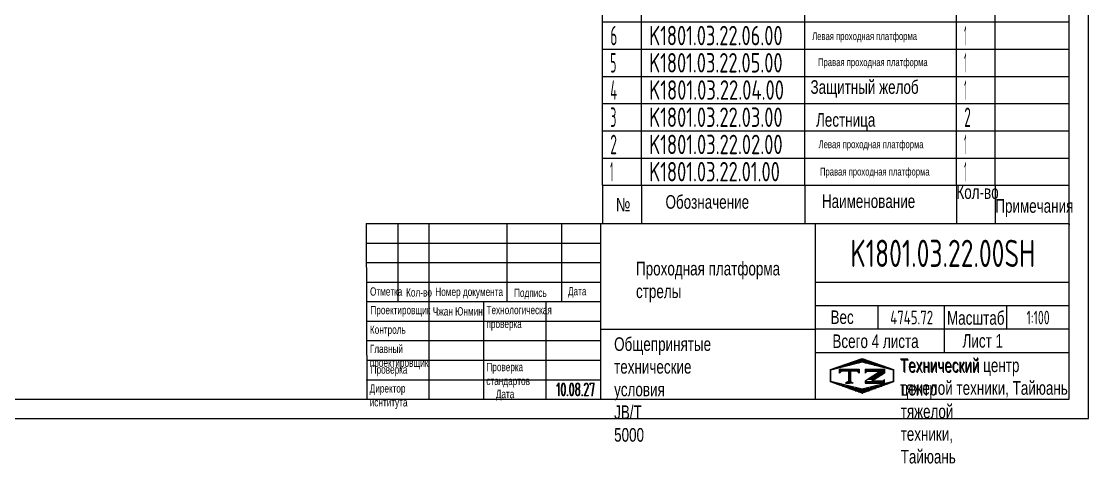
# Model space of a CAD drawing. Header units: millimetres. Extents: x 0 to 42000, y -1158 to 29700.
# Drawn here: x 14557 to 42000, y -1158 to 10216 of the extents above; entities that cross this region are included whole.
import ezdxf
from ezdxf.enums import TextEntityAlignment as Align

# ---------------------------------------------------------------- set-up
doc = ezdxf.new("R2010")
doc.units = ezdxf.units.MM
doc.header["$LTSCALE"] = 1000
doc.linetypes.add('F', pattern=[0.75, 0.5, -0.25])
for name, color, linetype in [('01', 7, 'Continuous'), ('02', 1, 'Continuous'), ('04', 2, 'F'), ('11', 3, 'Continuous'), ('THICK', 7, 'Continuous')]:
    doc.layers.add(name, color=color, linetype=linetype)
doc.styles.get("Standard").update_dxf_attribs({"font": 'isocp', "width": 0.707, "bigfont": 'intecad.shx'})

# ---------------------------------------------------------------- blocks, each defined once
blk = doc.blocks.new('*U168')
at = {"layer": '01'}
for points in [[(415, 5), (415, 292)], [(25, 5), (415, 5)]]:
    blk.add_lwpolyline(points, dxfattribs=at)
at = {"layer": '02'}
for points in [[(420, 0), (420, 297)], [(0, 0), (420, 0)]]:
    blk.add_lwpolyline(points, dxfattribs=at)
blk = doc.blocks.new('*U171')
at = {"layer": '01'}
for p, q in [((0, -700), (0, 0)), ((12000, -700), (12000, 0))]:
    blk.add_line(p, q, dxfattribs=at)
at = {"layer": '02'}
for p, q in [((0, 0), (1000, 0)), ((1000, -700), (1000, 0)), ((1000, 0), (5200, 0)), ((5200, -700), (5200, 0)), ((5200, 0), (9100, 0)), ((9100, -700), (9100, 0)), ((9100, 0), (10100, 0)), ((10100, -700), (10100, 0)), ((10100, 0), (12000, 0))]:
    blk.add_line(p, q, dxfattribs=at)
blk = doc.blocks.new('*U172')
at = {"layer": '01'}
for p, q in [((0, -700), (0, 0)), ((12000, -700), (12000, 0))]:
    blk.add_line(p, q, dxfattribs=at)
at = {"layer": '02'}
for p, q in [((0, 0), (1000, 0)), ((1000, -700), (1000, 0)), ((1000, 0), (5200, 0)), ((5200, -700), (5200, 0)), ((5200, 0), (9100, 0)), ((9100, -700), (9100, 0)), ((9100, 0), (10100, 0)), ((10100, -700), (10100, 0)), ((10100, 0), (12000, 0))]:
    blk.add_line(p, q, dxfattribs=at)
blk = doc.blocks.new('*U173')
at = {"layer": '01'}
for p, q in [((0, -700), (0, 0)), ((12000, -700), (12000, 0))]:
    blk.add_line(p, q, dxfattribs=at)
at = {"layer": '02'}
for p, q in [((0, 0), (1000, 0)), ((1000, -700), (1000, 0)), ((1000, 0), (5200, 0)), ((5200, -700), (5200, 0)), ((5200, 0), (9100, 0)), ((9100, -700), (9100, 0)), ((9100, 0), (10100, 0)), ((10100, -700), (10100, 0)), ((10100, 0), (12000, 0))]:
    blk.add_line(p, q, dxfattribs=at)
blk = doc.blocks.new('*U174')
at = {"layer": '01'}
for p, q in [((0, -700), (0, 0)), ((12000, -700), (12000, 0))]:
    blk.add_line(p, q, dxfattribs=at)
at = {"layer": '02'}
for p, q in [((0, 0), (1000, 0)), ((1000, -700), (1000, 0)), ((1000, 0), (5200, 0)), ((5200, -700), (5200, 0)), ((5200, 0), (9100, 0)), ((9100, -700), (9100, 0)), ((9100, 0), (10100, 0)), ((10100, -700), (10100, 0)), ((10100, 0), (12000, 0))]:
    blk.add_line(p, q, dxfattribs=at)
blk = doc.blocks.new('*U175')
at = {"layer": '01'}
for p, q in [((0, -700), (0, 0)), ((12000, -700), (12000, 0))]:
    blk.add_line(p, q, dxfattribs=at)
at = {"layer": '02'}
for p, q in [((0, 0), (1000, 0)), ((1000, -700), (1000, 0)), ((1000, 0), (5200, 0)), ((5200, -700), (5200, 0)), ((5200, 0), (9100, 0)), ((9100, -700), (9100, 0)), ((9100, 0), (10100, 0)), ((10100, -700), (10100, 0)), ((10100, 0), (12000, 0))]:
    blk.add_line(p, q, dxfattribs=at)
blk = doc.blocks.new('*U176')
at = {"layer": '01'}
for p, q in [((0, -700), (0, 0)), ((12000, -700), (12000, 0))]:
    blk.add_line(p, q, dxfattribs=at)
at = {"layer": '02'}
for p, q in [((0, 0), (1000, 0)), ((1000, -700), (1000, 0)), ((1000, 0), (5200, 0)), ((5200, -700), (5200, 0)), ((5200, 0), (9100, 0)), ((9100, -700), (9100, 0)), ((9100, 0), (10100, 0)), ((10100, -700), (10100, 0)), ((10100, 0), (12000, 0))]:
    blk.add_line(p, q, dxfattribs=at)
blk = doc.blocks.new('*U177')
at = {"layer": '01'}
for p, q in [((0, -700), (0, 0)), ((12000, -700), (12000, 0))]:
    blk.add_line(p, q, dxfattribs=at)
at = {"layer": '02'}
for p, q in [((0, 0), (1000, 0)), ((1000, -700), (1000, 0)), ((1000, 0), (5200, 0)), ((5200, -700), (5200, 0)), ((5200, 0), (9100, 0)), ((9100, -700), (9100, 0)), ((9100, 0), (10100, 0)), ((10100, -700), (10100, 0)), ((10100, 0), (12000, 0))]:
    blk.add_line(p, q, dxfattribs=at)
blk = doc.blocks.new('*X204')
at = {"color": 0}
for p, q in [((127.06, 7.8), (132.06, 7.8)), ((127.06, 7.5), (132.06, 7.5)), ((127.06, 7.2), (127.32, 7.2)), ((128.3, 5.7), (130.1, 5.7)), ((128.77, 6), (130.57, 6)), ((129.23, 6.3), (131.04, 6.3)), ((129.7, 6.6), (131.51, 6.6)), ((130.16, 6.9), (131.98, 6.9)), ((130.62, 7.2), (132.06, 7.2)), ((127.84, 5.4), (129.64, 5.4))]:
    blk.add_line(p, q, dxfattribs=at)
blk = doc.blocks.new('*X205')
at = {"color": 0}
for p, q in [((127.06, 4.8), (132.06, 4.8)), ((127.06, 4.5), (132.06, 4.5)), ((131.84, 5.1), (132.06, 5.1))]:
    blk.add_line(p, q, dxfattribs=at)
blk = doc.blocks.new('*X203')
at = {"color": 0}
for p, q in [((122.34, 4.5), (123.72, 4.5)), ((122.82, 4.8), (123.24, 4.8))]:
    blk.add_line(p, q, dxfattribs=at)
blk = doc.blocks.new('*X202')
at = {"color": 0}
for p, q in [((120.53, 7.8), (125.53, 7.8)), ((120.53, 7.5), (125.53, 7.5)), ((120.53, 7.2), (120.79, 7.2)), ((125.27, 7.2), (125.53, 7.2))]:
    blk.add_line(p, q, dxfattribs=at)
blk = doc.blocks.new('*X201')
at = {"color": 0}
for p, q in [((119.8, 8.4), (120.72, 8.4)), ((120.66, 8.7), (121.92, 8.7)), ((121.52, 9), (123.12, 9)), ((122.38, 9.3), (124.32, 9.3)), ((123.24, 9.6), (125.52, 9.6)), ((124.1, 9.9), (128.52, 9.9)), ((124.97, 10.2), (127.67, 10.2)), ((125.83, 10.5), (126.82, 10.5)), ((127.02, 9.6), (129.37, 9.6)), ((128.22, 9.3), (130.22, 9.3)), ((129.42, 9), (131.07, 9)), ((130.62, 8.7), (131.92, 8.7)), ((131.82, 8.4), (132.77, 8.4)), ((118.22, 7.8), (118.32, 7.8)), ((118.22, 7.5), (118.27, 7.5)), ((118.22, 7.2), (118.27, 7.2)), ((118.22, 6.9), (118.27, 6.9)), ((118.22, 6.6), (118.27, 6.6)), ((118.22, 6.3), (118.27, 6.3)), ((118.22, 6), (118.27, 6)), ((118.22, 5.7), (118.27, 5.7)), ((118.94, 8.1), (119.52, 8.1)), ((133.02, 8.1), (133.62, 8.1)), ((134.22, 7.8), (134.32, 7.8)), ((134.27, 7.5), (134.32, 7.5)), ((134.27, 7.2), (134.32, 7.2)), ((134.27, 6.9), (134.32, 6.9)), ((134.27, 6.6), (134.32, 6.6)), ((134.27, 6.3), (134.32, 6.3)), ((134.27, 6), (134.32, 6)), ((134.27, 5.7), (134.32, 5.7)), ((118.22, 5.4), (118.27, 5.4)), ((118.22, 5.1), (118.27, 5.1)), ((118.22, 4.8), (118.27, 4.8)), ((118.79, 4.5), (119.42, 4.5)), ((119.61, 4.2), (120.62, 4.2)), ((120.43, 3.9), (121.82, 3.9)), ((121.26, 3.6), (123.02, 3.6)), ((122.08, 3.3), (124.22, 3.3)), ((122.91, 3), (125.42, 3)), ((127.12, 3), (129.7, 3)), ((128.32, 3.3), (130.51, 3.3)), ((129.52, 3.6), (131.32, 3.6)), ((130.72, 3.9), (132.14, 3.9)), ((131.92, 4.2), (132.95, 4.2)), ((133.12, 4.5), (133.76, 4.5)), ((134.27, 5.4), (134.32, 5.4)), ((134.27, 5.1), (134.32, 5.1)), ((134.27, 4.8), (134.32, 4.8)), ((123.73, 2.7), (128.89, 2.7)), ((124.55, 2.4), (128.07, 2.4)), ((125.38, 2.1), (127.26, 2.1)), ((126.2, 1.8), (126.45, 1.8))]:
    blk.add_line(p, q, dxfattribs=at)

msp = doc.modelspace()

# ---------------------------------------------------------------- linework, layer by layer
for p, q in [((29500, 6000), (41500, 6000)), ((29500, 6000), (29500, 5014.883)), ((30500, 6000), (30500, 5014.883)), ((34700, 6000), (34700, 5014.883)), ((38600, 6000), (38600, 5014.883)), ((39600, 6000), (39600, 5014.883))]:
    msp.add_line(p, q)
at = {"layer": '01'}
for p in [(41500, 5000), (41500, 4994.339), (41500, 4992.541)]:
    msp.add_point(p, dxfattribs=at)
at = {"layer": 'THICK'}
for p, q in [((23426.77, 5014.883), (23440.466, 500)), ((23426.77, 5014.883), (41500, 5014.883)), ((24242.852, 5012.706), (24242.852, 5014.883)), ((24243.112, 3008.269), (24243.112, 5014.883)), ((25045.758, 500), (25045.758, 5014.883)), ((27052.373, 3008.269), (27052.373, 5014.883)), ((28457.003, 3008.269), (28457.003, 5014.883)), ((29460.311, 500), (29460.311, 5014.883)), ((34978.502, 500), (34978.502, 5014.883)), ((41500, 500), (41500, 5014.883)), ((23440.466, 3509.922), (29460.311, 3509.922)), ((34978.502, 3509.922), (41500, 3509.922)), ((23440.466, 3008.269), (29460.311, 3008.269)), ((26450.388, 500), (26450.388, 3008.269)), ((28055.68, 500), (28055.68, 3008.269)), ((34978.502, 2907.938), (41500, 2907.938)), ((36583.794, 2305.953), (36583.794, 2907.938)), ((38289.416, 1703.969), (38289.416, 2907.938)), ((39894.708, 2305.953), (39894.708, 2907.938)), ((29460.311, 2297.256), (34978.502, 2297.256)), ((34978.502, 2305.953), (41500, 2305.953)), ((34978.502, 1703.969), (41500, 1703.969)), ((23440.466, 500), (41500, 500))]:
    msp.add_line(p, q, dxfattribs=at)
at = {"layer": 'THICK', "color": 3}
for p, q in [((23440.466, 4513.23), (29460.311, 4513.23)), ((23440.466, 4011.576), (29460.311, 4011.576)), ((23440.466, 2506.615), (29460.311, 2506.615)), ((23440.466, 2004.961), (29460.311, 2004.961)), ((23440.466, 1503.307), (29460.311, 1503.307)), ((35364.983, 1263.124), (36178.168, 1546.356)), ((35370.264, 1256.746), (36172.91, 1457.407)), ((36172.91, 1457.407), (36975.556, 1256.746)), ((36178.168, 1546.356), (36980.792, 1263.124)), ((35364.983, 947.707), (35364.983, 1263.124)), ((35370.264, 955.754), (35370.264, 1256.746)), ((35596.909, 1172.147), (35596.909, 1272.478)), ((35596.909, 1272.478), (36098.563, 1272.478)), ((35647.075, 1222.313), (35596.909, 1172.147)), ((36048.398, 1222.313), (35647.075, 1222.313)), ((35825.783, 1222.792), (35825.783, 947.607)), ((35847.729, 1222.792), (35847.729, 947.607)), ((35872.811, 1222.792), (35872.811, 947.607)), ((36098.563, 1172.147), (36048.398, 1222.313)), ((36098.563, 1272.478), (36098.563, 1172.147)), ((36252.177, 1272.478), (36252.177, 1172.147)), ((36252.177, 1272.478), (36753.83, 1272.478)), ((36252.177, 1172.147), (36302.342, 1222.313)), ((36647.218, 1222.313), (36252.177, 966.717)), ((36302.342, 1222.313), (36647.218, 1222.313)), ((36753.816, 1173.106), (36496.813, 1008.623)), ((36753.83, 1272.478), (36753.83, 1172.147)), ((36975.556, 1256.746), (36975.556, 955.754)), ((36980.792, 1263.124), (36980.792, 947.707)), ((23440.466, 1001.654), (29460.311, 1001.654)), ((36178.168, 651.601), (35364.983, 947.707)), ((36172.91, 755.092), (35370.264, 955.754)), ((35847.729, 970.539), (35750.537, 909.386)), ((35750.537, 909.386), (35847.729, 909.386)), ((35847.729, 970.539), (35944.922, 909.386)), ((35944.922, 909.386), (35847.729, 909.386)), ((36975.556, 955.754), (36172.91, 755.092)), ((36980.792, 947.707), (36178.168, 651.601)), ((36252.177, 966.717), (36252.177, 909.386)), ((36252.177, 909.386), (36753.816, 909.386)), ((36496.813, 1008.623), (36420.138, 959.552)), ((36703.651, 959.552), (36420.138, 959.552)), ((36753.816, 1009.717), (36703.651, 959.552)), ((36753.816, 909.386), (36753.816, 1009.717))]:
    msp.add_line(p, q, dxfattribs=at)
for p in [(23440.466, 1001.654), (23440.466, 500)]:
    msp.add_point(p, dxfattribs=at)

# ---------------------------------------------------------------- block references
at = {"layer": '04', "xscale": 100, "yscale": 100, "zscale": 100}
msp.add_blockref('*U168', (0, 0), dxfattribs=at)
at = {"layer": '04'}
for name, p in [('*U177', (29500, 10900)), ('*U176', (29500, 10200)), ('*U175', (29500, 9500)), ('*U174', (29500, 8800)), ('*U173', (29500, 8100)), ('*U172', (29500, 7400)), ('*U171', (29500, 6700))]:
    msp.add_blockref(name, p, dxfattribs=at)
at = {"layer": 'THICK', "color": 3, "xscale": 100.3307436860305, "yscale": 100.3307436860223, "zscale": 100.3307436860192}
for name in ['*X201', '*X202', '*X204', '*X203', '*X205']:
    msp.add_blockref(name, (23503.921, 475.487), dxfattribs=at)

# ---------------------------------------------------------------- texts
at = {"layer": '01', "attachment_point": 1}
for s, insert, char_height in [('{\\fArial|b0|i0|c204|p34;Отметка}', (23522.397, 3376.255), 213.93054), ('{\\fArial|b0|i0|c204|p34;Кол-во}', (24450.146, 3351.646), 213.93054), ('{\\fArial|b0|i0|c204|p34;Номер документа}', (25201.636, 3368.107), 213.93054), ('{\\fArial|b0|i0|c204|p34;Подпись}', (27225.185, 3343.443), 213.93054), ('{\\fArial|b0|i0|c204|p34;Дата}', (28612.704, 3384.458), 213.93054), ('{\\fArial|b0|i0|c204|p34;Проектировщик}', (23531.811, 2898.396), 213.93054), ('{\\fArial|b0|i0|c204|p34;\\C3;Чжан Юнмин}', (25135.989, 2865.529), 213.93054), ('{\\fArial|b0|i0|c204|p34;Технологическая\\Pпроверка}', (26516.112, 2900.005), 213.93054), ('{\\fArial|b0|i0|c204|p34;Вес}', (35363.88, 2783.357), 349.41988), ('{\\fArial|b0|i0|c204|p34;Контроль}', (23519.523, 2394.49), 213.93054), ('{\\fArial|b0|i0|c204|p34;Главный\\Pпроектировщик}', (23517.629, 1902.092), 213.93054), ('{\\fArial|b0|i0|c204|p34;Проверка\\Pстандартов}', (26514.063, 1433.6), 213.93054), ('{\\fArial|b0|i0|c204|p34;Проверка}', (23538.536, 1370.04), 213.93054), ('{\\fArial|b0|i0|c204|p34;Директор\\Pиснтитута}', (23514.338, 883.979), 213.93054), ('{\\fArial|b0|i0|c204|p34;Дата}', (26757.124, 740.989), 213.93054)]:
    msp.add_mtext(s, dxfattribs=dict(at, insert=insert, char_height=char_height))
at = {"layer": '01', "insert": (37167.149, 1526.643), "char_height": 349.41988, "width": 16.42034, "attachment_point": 1}
msp.add_mtext('{\\fArial|b0|i0|c204|p34;Технический центр\\Pтяжелой техники, Тайюань}', dxfattribs=at)
at = {"layer": '04', "attachment_point": 1}
for s, insert, char_height in [('{\\fArial|b0|i0|c204|p34;\\C3;Левая проходная платформа}', (34890.125, 9934.09), 200), ('{\\fArial|b0|i0|c204|p34;\\C3;Правая проходная платформа}', (35040.862, 9264.728), 200), ('{\\fArial|b0|i0|c204|p34;\\C3;Защитный желоб}', (34847.893, 8701.611), 350), ('{\\fArial|b0|i0|c204|p34;\\C3;Лестница}', (34990.476, 7856.949), 350), ('{\\fArial|b0|i0|c204|p34;\\C3;Левая проходная платформа}', (35057.471, 7154.118), 200), ('{\\fArial|b0|i0|c204|p34;\\C3;Правая проходная платформа}', (35090.967, 6451.288), 200), ('{\\fArial|b0|i0|c204|p34;\\C0;Обозначение}', (31120.002, 5747.564), 350), ('{\\fArial|b0|i0|c204|p34;\\C0;Наименование}', (35141.349, 5766.339), 350), ('{\\fArial|b0|i0|c204|p34;\\C0;Кол-во}', (38600, 6000), 350), ('{\\fArial|b0|i0|c204|p34;\\C0;Примечания}', (39600, 5644.031), 350), ('{\\fArial|b0|i0|c204|p34;\\C3;Проходная платформа\\Pстрелы}', (30362.117, 4033.397), 350), ('{\\fArial|b0|i0|c204|p34;\\C0;Масштаб}', (38357.879, 2765.056), 350), ('{\\fArial|b0|i0|c204|p34;\\C0;Всего 4 листа}', (35412.139, 2165.929), 350), ('{\\fArial|b0|i0|c204|p34;\\C0;Лист 1}', (38757.727, 2175.163), 350), ('{\\fArial|b0|i0|c204|p34;\\C250;Технический центр\\Pтяжелой техники, Тайюань}', (37149.627, 1547.252), 350)]:
    msp.add_mtext(s, dxfattribs=dict(at, insert=insert, char_height=char_height))
at = {"layer": '04', "char_height": 350, "attachment_point": 1}
for s, insert, width in [('{\\fArial|b0|i0|c204|p34;\\C0;№}', (29844.668, 5676.958), 16.74855), ('{\\fArial|b0|i0|c204|p34;\\C0;Общепринятые технические\\Pусловия \\fArial|b0|i0|c0|p34;JB/T 5000}', (29798.68, 2091.323), 18.48394)]:
    msp.add_mtext(s, dxfattribs=dict(at, insert=insert, width=width))
at = {"layer": '11'}
for s, height, width, p, p2 in [('6', 500, 0.600695, (29700, 9600), (29880.09, 9600)), ('K1801.03.22.06.00', 500, 0.69624, (30700, 9600), (34130.996, 9600)), ('1', 500, 0.404, (38800, 9600), (38870.7, 9600)), ('5', 500, 0.527686, (29700, 8900), (29856.042, 8900)), ('K1801.03.22.05.00', 500, 0.69624, (30700, 8900), (34130.996, 8900)), ('1', 500, 0.404, (38800, 8900), (38870.7, 8900)), ('4', 500, 0.543846, (29700, 8200), (29876.75, 8200)), ('K1801.03.22.04.00', 500, 0.696348, (30700, 8200), (34166.346, 8200)), ('1', 500, 0.404, (38800, 8200), (38870.7, 8200)), ('3', 500, 0.527686, (29700, 7500), (29856.042, 7500)), ('K1801.03.22.03.00', 500, 0.69624, (30700, 7500), (34130.996, 7500)), ('2', 500, 0.562593, (38800, 7500), (38971.608, 7500)), ('2', 500, 0.562593, (29700, 6800), (29871.608, 6800)), ('K1801.03.22.02.00', 500, 0.69624, (30700, 6800), (34130.996, 6800)), ('1', 500, 0.404, (38800, 6800), (38870.7, 6800)), ('1', 500, 0.404, (29700, 6100), (29770.7, 6100)), ('K1801.03.22.01.00', 500, 0.696017, (30700, 6100), (34060.296, 6100)), ('1', 500, 0.404, (38800, 6100), (38870.7, 6100)), ('K1801.03.22.00SH', 700, 0.696129, (35873.243, 3900), (40626.757, 3900)), ('4745.72', 350, 0.683996, (36898.179, 2425), (38001.821, 2425)), ('1:100', 350, 0.665425, (40402.963, 2425), (40997.037, 2425)), ('10.08.27', 350, 0.642055, (28300, 575), (29300, 575)), ('10.08.27', 349.5597, 0.642055, (28316.605, 574.906), (29315.347, 574.906)), ('10.08.27', 349.4199, 0.642055, (28321.879, 574.876), (29320.221, 574.876))]:
    msp.add_text(s, height=height, dxfattribs=dict(at, width=width)).set_placement(p, p2, align=Align.FIT)

doc.saveas('drawing.dxf')
